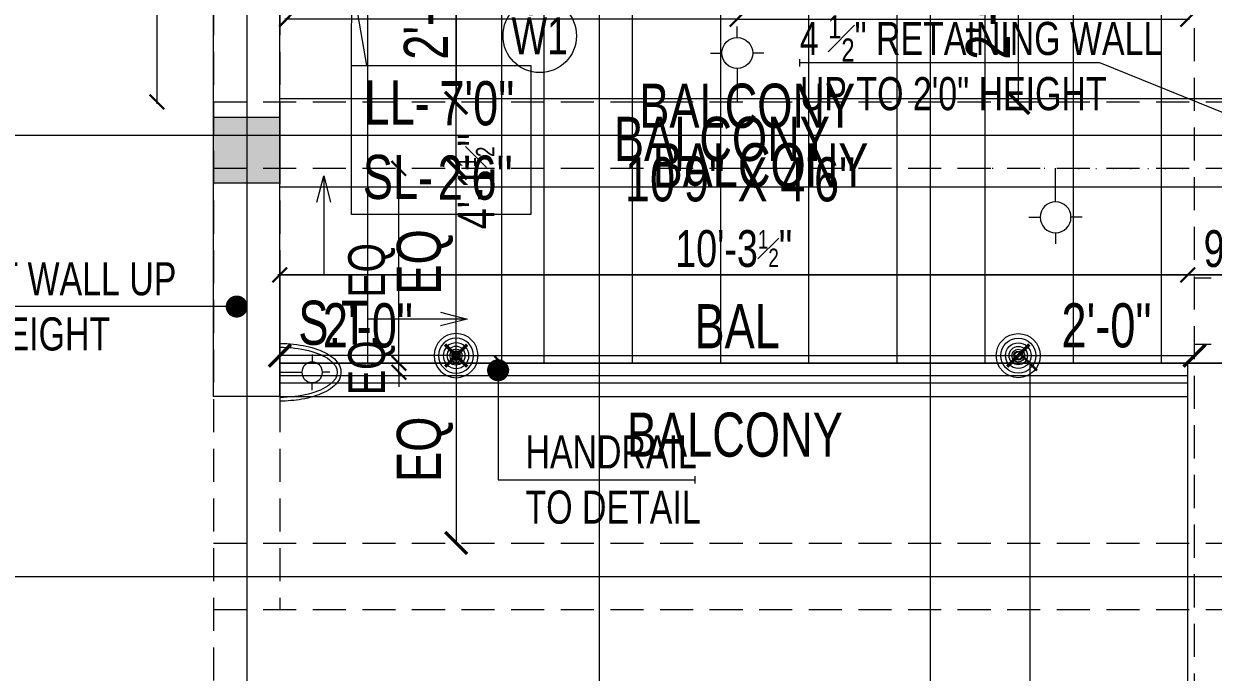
# Model space of a CAD drawing. Header units: inches. Extents: x 3365147 to 3374664, y 1380917 to 1384908.
# Drawn here: x 3371675.9 to 3371837.8, y 1382951.8 to 1383039.9 of the extents above; entities that cross this region are included whole.
import ezdxf
from ezdxf.enums import TextEntityAlignment as Align

# ---------------------------------------------------------------- set-up
doc = ezdxf.new("R2010")
doc.units = ezdxf.units.IN
doc.header["$LTSCALE"] = 18
doc.header["$MEASUREMENT"] = 0
doc.header["$PDSIZE"] = -1
for name, pattern in [('CENTER', [50.8, 31.75, -6.35, 6.35, -6.35]), ('CONTINOUS', [0]), ('DOT2', [0.125, 0, -0.125]), ('HIDDEN', [0.375, 0.25, -0.125])]:
    doc.linetypes.add(name, pattern=pattern)
for name, color, linetype, lineweight in [('BC-TEXT_JOINERY', 3, 'Continuous', 15), ('BC-TEXT_JOINERY BORDER', 9, 'Continuous', 9), ('COLUMN-00 _BC', 1, 'Continuous', 20), ('DIM-04_BC', 3, 'Continuous', 9), ('ELECTRICAL-CEILING-POINTS DIM_BC', 230, 'Continuous', 9), ('ELECTRICAL-CEILING-POINTS-00_BC', 230, 'Continuous', 20), ('ELECTRICAL-CEILING-POINTS-02_BC', 231, 'Continuous', 5), ('ELECTRICAL-CEILING-TEXT_ROOM_BC', 2, 'Continuous', 9), ('ELECTRICAL-DIM_BC', 20, 'Continuous', 9), ('ELECTRICAL-ROOF BEAM LINE_BC', 1, 'HIDDEN', 15), ('ELECTRICAL-WALL-POINTS-00_BC', 20, 'Continuous', 20), ('ELECTRICAL-WALL-POINTS-01_BC', 136, 'Continuous', 9), ('ELECTRICAL-WALL-POINTS-02_BC', 21, 'Continuous', 5), ('GRID LINE-00_BC', 9, 'CENTER', 9), ('GRID LINE-TEXT_BC', 2, 'CONTINOUS', 15), ('INTERIOR-FLOORING TILE-04_BC', 199, 'Continuous', 13), ('JOINERY TEXT BORDER_BC', 60, 'Continuous', 9), ('JOINERY TEXT_BC', 220, 'Continuous', 15), ('SCHEME ROOM SIZE TEXT_BC', 2, 'Continuous', 18), ('SCHEME ROOM TEXT_BC', 2, 'Continuous', 25), ('STEPS-HANDRAIL-00_BC', 3, 'Continuous', 18), ('TEXT-00_ROOM_BC', 232, 'Continuous', 25), ('TEXT-02 _BC', 3, 'CONTINOUS', 18), ('TEXT-02_ARROW_BC', 4, 'Continuous', 13), ('TILE-START POINT ARROW-01_BC', 4, 'CONTINOUS', 13), ('TILE-START POINT TEXT-01_BC', 2, 'CONTINOUS', 18), ('WALL-04_BC', 4, 'Continuous', 15), ('WALL-06_BC', 9, 'Continuous', 9)]:
    doc.layers.add(name, color=color, linetype=linetype, lineweight=lineweight)
doc.styles.add('BC-WALL_DIM', font='swisscl.ttf')
doc.styles.add('DIM_BC', font='swisscl.ttf')
doc.styles.add('WD Room text', font='swisscl.ttf')
doc.dimstyles.new('BC-WALL_DIM-02', dxfattribs={"dimtxt": 4, "dimasz": 2, "dimexe": 4.5, "dimexo": 0, "dimgap": 1, "dimtad": 1, "dimdec": 4, "dimzin": 3, "dimdsep": 46, "dimlunit": 4, "dimtxsty": 'BC-WALL_DIM', "dimblk": 'ARCHTICK', "dimcen": 0.0625, "dimdle": 0.25, "dimse1": 1, "dimse2": 1, "dimclrd": 7, "dimclre": 4, "dimclrt": 256, "dimadec": 0, "dimazin": 0, "dimtfac": 0.5, "dimtdec": 4, "dimtix": 1, "dimtofl": 0, "dimtmove": 2, "dimatfit": 2, "dimfxl": 0, "dimfrac": 1, "dimtolj": 1, "dimtzin": 1, "dimlwd": -1, "dimarcsym": 0})
doc.dimstyles.new('DIM_BC', dxfattribs={"dimtxt": 4, "dimasz": 2, "dimexe": 4.5, "dimexo": 0, "dimgap": 1, "dimtad": 1, "dimdec": 4, "dimzin": 3, "dimdsep": 46, "dimlunit": 4, "dimtxsty": 'DIM_BC', "dimblk": 'ARCHTICK', "dimcen": 0.0625, "dimdle": 0.25, "dimse1": 1, "dimse2": 1, "dimclrd": 7, "dimclre": 4, "dimclrt": 256, "dimadec": 0, "dimazin": 0, "dimtfac": 0.5, "dimtdec": 4, "dimtix": 1, "dimtofl": 0, "dimtmove": 2, "dimatfit": 2, "dimfxl": 0, "dimfrac": 1, "dimtolj": 1, "dimtzin": 1, "dimlwd": -1, "dimarcsym": 0})
doc.dimstyles.new("Working 10'", dxfattribs={"dimscale": 0.8, "dimtxt": 10, "dimasz": 4.5, "dimexe": 2.5, "dimexo": 3, "dimgap": 1.25, "dimtad": 1, "dimdec": 3, "dimzin": 3, "dimdsep": 46, "dimlunit": 4, "dimtxsty": 'WD Room text', "dimblk": 'ARCHTICK', "dimcen": 0, "dimclrd": 256, "dimclre": 1, "dimadec": 0, "dimazin": 0, "dimtfac": 0.6, "dimtdec": 3, "dimtix": 1, "dimtmove": 2, "dimatfit": 3, "dimfxl": 0, "dimfrac": 1, "dimtolj": 1, "dimtzin": 3, "dimlwd": -1, "dimlwe": -1, "dimarcsym": 0})

# ---------------------------------------------------------------- blocks, each defined once
blk = doc.blocks.new('ARCHTICK')
at = {"color": 0, "const_width": 0.15}
blk.add_lwpolyline([(-0.5, -0.5), (0.5, 0.5)], dxfattribs=at)
blk = doc.blocks.new('*U810')
at = {"layer": 'BC-TEXT_JOINERY BORDER', "transparency": 33554687}
blk.add_lwpolyline([(-12.2, 10.14), (-12.19, 21.71), (-10.2, 10.14)], dxfattribs=at)
blk.add_lwpolyline([(-12.2, 10.14), (12.2, 10.14), (12.2, -10.14), (-12.2, -10.14)], close=True, dxfattribs=at)
at = {"layer": 'BC-TEXT_JOINERY', "transparency": 33554687, "style": 'WD Room text'}
for s, p in [('LL-', (-10.45, 2.11)), ('SL-', (-10.68, -8.01))]:
    blk.add_text(s, height=6, dxfattribs=at).set_placement(p)
for tag, p in [('LIN', (-0.27, 0.21)), ('SILL', (-0.5, -9.9))]:
    blk.add_attdef(tag, text='', height=6, dxfattribs=at).set_placement(p, align=Align.BOTTOM_LEFT)
blk = doc.blocks.new('*D915')
at = {"layer": 'Defpoints', "color": 0, "transparency": 16777216}
for p in [(3371710.76, 1383005.79), (3371710.76, 1382993.79), (3371834.32, 1382993.79)]:
    blk.add_point(p, dxfattribs=at)
at = {"layer": 'DIM-04_BC', "color": 7, "linetype": 'Continuous', "transparency": 16777216}
blk.add_line((3371834.57, 1383005.79), (3371710.51, 1383005.79), dxfattribs=at)
at = {"layer": 'DIM-04_BC', "color": 7, "transparency": 16777216, "xscale": 2, "yscale": 2, "zscale": 2, "rotation": 180}
blk.add_blockref('ARCHTICK', (3371710.76, 1383005.79), dxfattribs=at)
at = {"layer": 'DIM-04_BC', "color": 7, "transparency": 16777216, "xscale": 2, "yscale": 2, "zscale": 2}
blk.add_blockref('ARCHTICK', (3371834.32, 1383005.79), dxfattribs=at)
at = {"layer": 'DIM-04_BC', "transparency": 16777216, "insert": (3371772.54, 1383009.35), "char_height": 5, "attachment_point": 5, "style": 'DIM_BC'}
blk.add_mtext('\\A1;10\'-3{\\H0.5x;\\S1#2;}"', dxfattribs=at)
blk = doc.blocks.new('_ArchTick')
at = {"color": 0, "linetype": 'ByBlock', "const_width": 0.15}
blk.add_lwpolyline([(-0.5, -0.5), (0.5, 0.5)], dxfattribs=at)
blk = doc.blocks.new('*D916')
at = {"layer": 'Defpoints', "color": 0, "transparency": 16777216}
for p in [(3371843.32, 1382993.79), (3371812.81, 1382820.19), (3371843.32, 1382820.19)]:
    blk.add_point(p, dxfattribs=at)
at = {"layer": 'DIM-04_BC', "color": 7, "linetype": 'Continuous', "transparency": 16777216}
blk.add_line((3371812.81, 1382994.04), (3371812.81, 1382819.94), dxfattribs=at)
at = {"layer": 'DIM-04_BC', "color": 7, "transparency": 16777216, "xscale": 2, "yscale": 2, "zscale": 2}
for p, rotation in [((3371812.81, 1382993.79), 90), ((3371812.81, 1382820.19), 270)]:
    blk.add_blockref('ARCHTICK', p, dxfattribs=dict(at, rotation=rotation))
at = {"layer": 'DIM-04_BC', "transparency": 16777216, "insert": (3371809.26, 1382906.99), "char_height": 5, "attachment_point": 5, "rotation": 90, "style": 'DIM_BC'}
blk.add_mtext('\\A1;14\'-5{\\H0.5x;\\S1#2;}"', dxfattribs=at)
blk = doc.blocks.new('*U633')
at = {"linetype": 'CENTER', "ltscale": 0.1}
blk.add_line((0, 0), (10.5166, 0), dxfattribs=at)
at = {"layer": 'GRID LINE-TEXT_BC', "style": 'DIM_BC'}
blk.add_attdef('AA', text='', height=0.2, dxfattribs=at).set_placement((-0.2142, 0), align=Align.MIDDLE_CENTER)
blk = doc.blocks.new('*U471')
at = {"linetype": 'CENTER', "ltscale": 0.1}
blk.add_line((0, 0), (10.5166, 0), dxfattribs=at)
at = {"layer": 'GRID LINE-TEXT_BC', "style": 'DIM_BC'}
blk.add_attdef('AA', text='', height=0.2, dxfattribs=at).set_placement((-0.2142, 0), align=Align.MIDDLE_CENTER)
blk = doc.blocks.new('*U436')
at = {"linetype": 'CENTER', "ltscale": 0.1}
blk.add_line((0, 0), (25.4778, 0), dxfattribs=at)
at = {"layer": 'GRID LINE-TEXT_BC', "style": 'DIM_BC'}
blk.add_attdef('AA', text='', height=0.2, rotation=90, dxfattribs=at).set_placement((-0.2142, 0), align=Align.MIDDLE_CENTER)
blk = doc.blocks.new('*U623')
at = {"linetype": 'CENTER', "ltscale": 0.1}
blk.add_line((0, 0), (25.4778, 0), dxfattribs=at)
at = {"layer": 'GRID LINE-TEXT_BC', "style": 'DIM_BC'}
blk.add_attdef('AA', text='', height=0.2, rotation=90, dxfattribs=at).set_placement((-0.2142, 0), align=Align.MIDDLE_CENTER)
blk = doc.blocks.new('*U618')
at = {"linetype": 'CENTER', "ltscale": 0.1}
blk.add_line((0, 0), (25.4778, 0), dxfattribs=at)
at = {"layer": 'GRID LINE-TEXT_BC', "style": 'DIM_BC'}
blk.add_attdef('AA', text='', height=0.2, rotation=90, dxfattribs=at).set_placement((-0.2142, 0), align=Align.MIDDLE_CENTER)
blk = doc.blocks.new('*D1217')
at = {"layer": 'Defpoints', "color": 0, "transparency": 16777216}
for p in [(3371811.26, 1383053.18), (3371811.26, 1383029.18), (3371811.26, 1383029.18)]:
    blk.add_point(p, dxfattribs=at)
at = {"layer": 'ELECTRICAL-CEILING-POINTS DIM_BC', "color": 7, "transparency": 16777216}
blk.add_line((3371811.26, 1383053.43), (3371811.26, 1383028.93), dxfattribs=at)
at = {"layer": 'ELECTRICAL-CEILING-POINTS DIM_BC', "color": 7, "transparency": 16777216, "xscale": 3, "yscale": 3, "zscale": 3}
for p, rotation in [((3371811.26, 1383053.18), 90), ((3371811.26, 1383029.18), 270)]:
    blk.add_blockref('ARCHTICK', p, dxfattribs=dict(at, rotation=rotation))
at = {"layer": 'ELECTRICAL-CEILING-POINTS DIM_BC', "transparency": 16777216, "insert": (3371807.19, 1383041.18), "char_height": 6, "attachment_point": 5, "rotation": 90, "style": 'DIM_BC'}
blk.add_mtext('\\A1;2\'-0"', dxfattribs=at)
blk = doc.blocks.new('*D1219')
at = {"layer": 'Defpoints', "color": 0, "transparency": 16777216}
for p in [(3371734.76, 1383053.18), (3371734.76, 1383029.18), (3371734.76, 1383029.18)]:
    blk.add_point(p, dxfattribs=at)
at = {"layer": 'ELECTRICAL-CEILING-POINTS DIM_BC', "color": 7, "transparency": 16777216}
blk.add_line((3371734.76, 1383053.43), (3371734.76, 1383028.93), dxfattribs=at)
at = {"layer": 'ELECTRICAL-CEILING-POINTS DIM_BC', "color": 7, "transparency": 16777216, "xscale": 3, "yscale": 3, "zscale": 3}
for p, rotation in [((3371734.76, 1383053.18), 90), ((3371734.76, 1383029.18), 270)]:
    blk.add_blockref('ARCHTICK', p, dxfattribs=dict(at, rotation=rotation))
at = {"layer": 'ELECTRICAL-CEILING-POINTS DIM_BC', "transparency": 16777216, "insert": (3371730.69, 1383041.18), "char_height": 6, "attachment_point": 5, "rotation": 90, "style": 'DIM_BC'}
blk.add_mtext('\\A1;2\'-0"', dxfattribs=at)
blk = doc.blocks.new('EC-CEILING LIGHT POINT_BC')
for radius in [3, 0.5]:
    blk.add_circle((0, 0), radius)
at = {"layer": 'ELECTRICAL-CEILING-POINTS-02_BC'}
for radius in [2.38, 1.75, 1.25, 0.875, 0.625]:
    blk.add_circle((0, 0), radius, dxfattribs=at)
blk = doc.blocks.new('*D1224')
at = {"layer": 'Defpoints', "color": 0, "transparency": 16777216}
for p in [(3371710.76, 1382994.82), (3371710.76, 1382994.82), (3371734.76, 1382994.82)]:
    blk.add_point(p, dxfattribs=at)
at = {"layer": 'ELECTRICAL-CEILING-POINTS DIM_BC', "color": 7, "transparency": 16777216}
blk.add_line((3371735.01, 1382994.82), (3371710.51, 1382994.82), dxfattribs=at)
at = {"layer": 'ELECTRICAL-CEILING-POINTS DIM_BC', "color": 7, "transparency": 16777216, "xscale": 3, "yscale": 3, "zscale": 3, "rotation": 180}
blk.add_blockref('ARCHTICK', (3371710.76, 1382994.82), dxfattribs=at)
at = {"layer": 'ELECTRICAL-CEILING-POINTS DIM_BC', "color": 7, "transparency": 16777216, "xscale": 3, "yscale": 3, "zscale": 3}
blk.add_blockref('ARCHTICK', (3371734.76, 1382994.82), dxfattribs=at)
at = {"layer": 'ELECTRICAL-CEILING-POINTS DIM_BC', "transparency": 16777216, "insert": (3371722.76, 1382998.9), "char_height": 6, "attachment_point": 5, "style": 'DIM_BC'}
blk.add_mtext('\\A1;2\'-0"', dxfattribs=at)
blk = doc.blocks.new('*D1225')
at = {"layer": 'Defpoints', "color": 0, "transparency": 16777216}
for p in [(3371734.76, 1382994.82), (3371811.26, 1382994.82), (3371811.26, 1382994.82)]:
    blk.add_point(p, dxfattribs=at)
at = {"layer": 'ELECTRICAL-CEILING-POINTS DIM_BC', "color": 7, "transparency": 16777216}
blk.add_line((3371734.51, 1382994.82), (3371811.51, 1382994.82), dxfattribs=at)
at = {"layer": 'ELECTRICAL-CEILING-POINTS DIM_BC', "color": 7, "transparency": 16777216, "xscale": 3, "yscale": 3, "zscale": 3, "rotation": 180}
blk.add_blockref('ARCHTICK', (3371734.76, 1382994.82), dxfattribs=at)
at = {"layer": 'ELECTRICAL-CEILING-POINTS DIM_BC', "color": 7, "transparency": 16777216, "xscale": 3, "yscale": 3, "zscale": 3}
blk.add_blockref('ARCHTICK', (3371811.26, 1382994.82), dxfattribs=at)
at = {"layer": 'ELECTRICAL-CEILING-POINTS DIM_BC', "transparency": 16777216, "insert": (3371773.01, 1382998.82), "char_height": 6, "attachment_point": 5, "style": 'DIM_BC'}
blk.add_mtext('\\A1;BAL', dxfattribs=at)
blk = doc.blocks.new('*D1226')
at = {"layer": 'Defpoints', "color": 0, "transparency": 16777216}
for p in [(3371811.26, 1382994.82), (3371835.26, 1382994.82), (3371835.26, 1382994.82)]:
    blk.add_point(p, dxfattribs=at)
at = {"layer": 'ELECTRICAL-CEILING-POINTS DIM_BC', "color": 7, "transparency": 16777216}
blk.add_line((3371811.01, 1382994.82), (3371835.51, 1382994.82), dxfattribs=at)
at = {"layer": 'ELECTRICAL-CEILING-POINTS DIM_BC', "color": 7, "transparency": 16777216, "xscale": 3, "yscale": 3, "zscale": 3, "rotation": 180}
blk.add_blockref('ARCHTICK', (3371811.26, 1382994.82), dxfattribs=at)
at = {"layer": 'ELECTRICAL-CEILING-POINTS DIM_BC', "color": 7, "transparency": 16777216, "xscale": 3, "yscale": 3, "zscale": 3}
blk.add_blockref('ARCHTICK', (3371835.26, 1382994.82), dxfattribs=at)
at = {"layer": 'ELECTRICAL-CEILING-POINTS DIM_BC', "transparency": 16777216, "insert": (3371823.26, 1382998.9), "char_height": 6, "attachment_point": 5, "style": 'DIM_BC'}
blk.add_mtext('\\A1;2\'-0"', dxfattribs=at)
blk = doc.blocks.new('*D1223')
at = {"layer": 'Defpoints', "color": 0, "transparency": 16777216}
for p in [(3371734.76, 1383020.31), (3371734.76, 1383020.31), (3371734.76, 1382994.82)]:
    blk.add_point(p, dxfattribs=at)
at = {"layer": 'ELECTRICAL-CEILING-POINTS DIM_BC', "color": 7, "transparency": 16777216}
blk.add_line((3371734.76, 1382994.57), (3371734.76, 1383020.56), dxfattribs=at)
at = {"layer": 'ELECTRICAL-CEILING-POINTS DIM_BC', "color": 7, "transparency": 16777216, "xscale": 3, "yscale": 3, "zscale": 3}
for p, rotation in [((3371734.76, 1383020.31), 90), ((3371734.76, 1382994.82), 270)]:
    blk.add_blockref('ARCHTICK', p, dxfattribs=dict(at, rotation=rotation))
at = {"layer": 'ELECTRICAL-CEILING-POINTS DIM_BC', "transparency": 16777216, "insert": (3371730.52, 1383007.56), "char_height": 6, "attachment_point": 5, "rotation": 90, "style": 'DIM_BC'}
blk.add_mtext('\\A1;EQ', dxfattribs=at)
blk = doc.blocks.new('*D1222')
at = {"layer": 'Defpoints', "color": 0, "transparency": 16777216}
for p in [(3371734.76, 1382994.82), (3371734.76, 1382969.34), (3371734.76, 1382969.34)]:
    blk.add_point(p, dxfattribs=at)
at = {"layer": 'ELECTRICAL-CEILING-POINTS DIM_BC', "color": 7, "transparency": 16777216}
blk.add_line((3371734.76, 1382995.07), (3371734.76, 1382969.09), dxfattribs=at)
at = {"layer": 'ELECTRICAL-CEILING-POINTS DIM_BC', "color": 7, "transparency": 16777216, "xscale": 3, "yscale": 3, "zscale": 3}
for p, rotation in [((3371734.76, 1382994.82), 90), ((3371734.76, 1382969.34), 270)]:
    blk.add_blockref('ARCHTICK', p, dxfattribs=dict(at, rotation=rotation))
at = {"layer": 'ELECTRICAL-CEILING-POINTS DIM_BC', "transparency": 16777216, "insert": (3371730.52, 1382982.08), "char_height": 6, "attachment_point": 5, "rotation": 90, "style": 'DIM_BC'}
blk.add_mtext('\\A1;EQ', dxfattribs=at)
blk = doc.blocks.new('*D1412')
at = {"layer": 'Defpoints', "color": 0, "transparency": 16777216}
for p in [(3371710.76, 1383110.31), (3371694.06, 1383029.31), (3371710.76, 1383029.31)]:
    blk.add_point(p, dxfattribs=at)
at = {"layer": 'ELECTRICAL-DIM_BC', "color": 7, "transparency": 16777216}
blk.add_line((3371694.06, 1383110.56), (3371694.06, 1383029.06), dxfattribs=at)
at = {"layer": 'ELECTRICAL-DIM_BC', "color": 7, "transparency": 16777216, "xscale": 2, "yscale": 2, "zscale": 2}
for p, rotation in [((3371694.06, 1383110.31), 90), ((3371694.06, 1383029.31), 270)]:
    blk.add_blockref('ARCHTICK', p, dxfattribs=dict(at, rotation=rotation))
at = {"layer": 'ELECTRICAL-DIM_BC', "transparency": 16777216, "insert": (3371690.49, 1383069.81), "char_height": 5, "attachment_point": 5, "rotation": 90, "style": 'BC-WALL_DIM'}
blk.add_mtext('\\A1;6\'-9"', dxfattribs=at)
blk = doc.blocks.new('EW-COMPOUND WALL LIGHT_BC')
blk.add_line((0, 0), (0, 3.02))
at = {"ltscale": 20}
blk.add_line((4.93, 0), (-4.93, 0), dxfattribs=at)
blk.add_circle((0, 4.42), 1.4)
blk.add_open_spline([(3.92, 0), (3.92, 0.64), (3.89, 1.28), (3.7, 3.07), (3.46, 4.18), (2.78, 6.08), (2.35, 6.87), (1.54, 7.74), (1.24, 7.98), (0.57, 8.29), (0.21, 8.36), (-0.51, 8.31), (-0.86, 8.18), (-1.49, 7.78), (-1.78, 7.51), (-2.31, 6.84), (-2.55, 6.45), (-3.16, 5.16), (-3.47, 4.13), (-3.83, 2.05), (-3.92, 1.02), (-3.92, 0)], degree=3, knots=[1.570796, 1.570796, 1.570796, 1.570796, 1.80848, 1.80848, 2.255914, 2.255914, 2.703349, 2.703349, 2.938984, 2.938984, 3.174619, 3.174619, 3.410253, 3.410253, 3.645888, 3.645888, 3.881523, 3.881523, 4.331381, 4.331381, 4.712389, 4.712389, 4.712389, 4.712389])
at = {"layer": 'ELECTRICAL-WALL-POINTS-01_BC'}
for p, q in [((0, 6.83), (0, 5.82)), ((-2.41, 4.42), (-1.4, 4.42)), ((2.41, 4.42), (1.4, 4.42))]:
    blk.add_line(p, q, dxfattribs=at)
at = {"layer": 'ELECTRICAL-WALL-POINTS-02_BC'}
blk.add_ellipse((0, 0), major_axis=(0, -7.84), ratio=0.435723, start_param=1.570796, end_param=4.712389, dxfattribs=at)
blk = doc.blocks.new('*D1416')
at = {"layer": 'Defpoints', "color": 0, "transparency": 16777216}
for p in [(3371710.76, 1382993.79), (3371710.76, 1382992.56), (3371726.97, 1382993.79)]:
    blk.add_point(p, dxfattribs=at)
at = {"layer": 'ELECTRICAL-DIM_BC', "color": 7, "transparency": 16777216}
for p, q in [((3371726.97, 1382993.79), (3371726.97, 1382995.79)), ((3371726.97, 1382992.56), (3371726.97, 1382990.56))]:
    blk.add_line(p, q, dxfattribs=at)
at = {"layer": 'ELECTRICAL-DIM_BC', "color": 7, "transparency": 16777216, "xscale": 2, "yscale": 2, "zscale": 2}
for p, rotation in [((3371726.97, 1382993.79), 270), ((3371726.97, 1382992.56), 90)]:
    blk.add_blockref('ARCHTICK', p, dxfattribs=dict(at, rotation=rotation))
at = {"layer": 'ELECTRICAL-DIM_BC', "transparency": 16777216, "insert": (3371723.27, 1382993.17), "char_height": 5, "attachment_point": 5, "rotation": 90, "style": 'BC-WALL_DIM'}
blk.add_mtext('\\A1;EQ', dxfattribs=at)
blk = doc.blocks.new('*D1417')
at = {"layer": 'Defpoints', "color": 0, "transparency": 16777216}
for p in [(3371710.76, 1383020.28), (3371726.97, 1383020.28), (3371710.76, 1382992.56)]:
    blk.add_point(p, dxfattribs=at)
at = {"layer": 'ELECTRICAL-DIM_BC', "color": 7, "transparency": 16777216}
blk.add_line((3371726.97, 1382992.31), (3371726.97, 1383020.53), dxfattribs=at)
at = {"layer": 'ELECTRICAL-DIM_BC', "color": 7, "transparency": 16777216, "xscale": 2, "yscale": 2, "zscale": 2}
for p, rotation in [((3371726.97, 1383020.28), 90), ((3371726.97, 1382992.56), 270)]:
    blk.add_blockref('ARCHTICK', p, dxfattribs=dict(at, rotation=rotation))
at = {"layer": 'ELECTRICAL-DIM_BC', "transparency": 16777216, "insert": (3371723.27, 1383006.42), "char_height": 5, "attachment_point": 5, "rotation": 90, "style": 'BC-WALL_DIM'}
blk.add_mtext('\\A1;EQ', dxfattribs=at)
blk = doc.blocks.new('EW-WALL BRACKET (BULB)_BC')
for p, q in [((6.66, 3.61), (6.66, 2.09)), ((4.56, 0), (0, 0)), ((8.76, 0), (10.27, 0)), ((6.66, -3.62), (6.66, -2.11))]:
    blk.add_line(p, q)
blk.add_circle((6.66, -0.01), 2.1)
blk = doc.blocks.new('*D1418')
at = {"layer": 'Defpoints', "color": 0, "transparency": 16777216}
for p in [(3371834.32, 1383040.56), (3371773.01, 1383029.31), (3371834.32, 1383029.31)]:
    blk.add_point(p, dxfattribs=at)
at = {"layer": 'ELECTRICAL-DIM_BC', "color": 7, "transparency": 16777216}
blk.add_line((3371772.76, 1383040.56), (3371834.57, 1383040.56), dxfattribs=at)
at = {"layer": 'ELECTRICAL-DIM_BC', "color": 7, "transparency": 16777216, "xscale": 2, "yscale": 2, "zscale": 2, "rotation": 180}
blk.add_blockref('ARCHTICK', (3371773.01, 1383040.56), dxfattribs=at)
at = {"layer": 'ELECTRICAL-DIM_BC', "color": 7, "transparency": 16777216, "xscale": 2, "yscale": 2, "zscale": 2}
blk.add_blockref('ARCHTICK', (3371834.32, 1383040.56), dxfattribs=at)
at = {"layer": 'ELECTRICAL-DIM_BC', "transparency": 16777216, "insert": (3371803.67, 1383044.26), "char_height": 5, "attachment_point": 5, "style": 'BC-WALL_DIM'}
blk.add_mtext('\\A1;EQ', dxfattribs=at)
blk = doc.blocks.new('*D1419')
at = {"layer": 'Defpoints', "color": 0, "transparency": 16777216}
for p in [(3371711.69, 1383040.56), (3371711.69, 1383029.31), (3371773.01, 1383029.31)]:
    blk.add_point(p, dxfattribs=at)
at = {"layer": 'ELECTRICAL-DIM_BC', "color": 7, "transparency": 16777216}
blk.add_line((3371773.26, 1383040.56), (3371711.44, 1383040.56), dxfattribs=at)
at = {"layer": 'ELECTRICAL-DIM_BC', "color": 7, "transparency": 16777216, "xscale": 2, "yscale": 2, "zscale": 2, "rotation": 180}
blk.add_blockref('ARCHTICK', (3371711.69, 1383040.56), dxfattribs=at)
at = {"layer": 'ELECTRICAL-DIM_BC', "color": 7, "transparency": 16777216, "xscale": 2, "yscale": 2, "zscale": 2}
blk.add_blockref('ARCHTICK', (3371773.01, 1383040.56), dxfattribs=at)
at = {"layer": 'ELECTRICAL-DIM_BC', "transparency": 16777216, "insert": (3371742.35, 1383044.26), "char_height": 5, "attachment_point": 5, "style": 'BC-WALL_DIM'}
blk.add_mtext('\\A1;EQ', dxfattribs=at)
blk = doc.blocks.new('*U838')
at = {"layer": 'JOINERY TEXT BORDER_BC'}
blk.add_circle((0, 0), 5, dxfattribs=at)
at = {"style": 'WD Room text'}
blk.add_attdef('JOINERY_TEXT', text='', height=6, dxfattribs=at).set_placement((0, 0), align=Align.MIDDLE_CENTER)
blk = doc.blocks.new('*D2114')
at = {"layer": 'Defpoints', "color": 0, "transparency": 16777216}
for p in [(3371834.32, 1383005.79), (3371834.32, 1382993.79), (3371843.32, 1382993.79)]:
    blk.add_point(p, dxfattribs=at)
at = {"layer": 'DIM-04_BC', "color": 7, "linetype": 'Continuous', "transparency": 16777216}
blk.add_line((3371843.57, 1383005.79), (3371834.07, 1383005.79), dxfattribs=at)
at = {"layer": 'DIM-04_BC', "color": 7, "transparency": 16777216, "xscale": 2, "yscale": 2, "zscale": 2, "rotation": 180}
blk.add_blockref('ARCHTICK', (3371834.32, 1383005.79), dxfattribs=at)
at = {"layer": 'DIM-04_BC', "color": 7, "transparency": 16777216, "xscale": 2, "yscale": 2, "zscale": 2}
blk.add_blockref('ARCHTICK', (3371843.32, 1383005.79), dxfattribs=at)
at = {"layer": 'DIM-04_BC', "transparency": 16777216, "insert": (3371838.82, 1383009.34), "char_height": 5, "attachment_point": 5, "style": 'DIM_BC'}
blk.add_mtext('\\A1;9"', dxfattribs=at)
blk = doc.blocks.new('*D2116')
at = {"layer": 'Defpoints', "color": 0, "transparency": 16777216}
for p in [(3371754.81, 1383043.3), (3371740.96, 1382993.79), (3371754.81, 1382993.79)]:
    blk.add_point(p, dxfattribs=at)
at = {"layer": 'DIM-04_BC', "color": 7, "linetype": 'Continuous', "transparency": 16777216}
blk.add_line((3371740.96, 1383043.55), (3371740.96, 1382993.54), dxfattribs=at)
at = {"layer": 'DIM-04_BC', "color": 7, "transparency": 16777216, "xscale": 2, "yscale": 2, "zscale": 2}
for p, rotation in [((3371740.96, 1383043.3), 90), ((3371740.96, 1382993.79), 270)]:
    blk.add_blockref('ARCHTICK', p, dxfattribs=dict(at, rotation=rotation))
at = {"layer": 'DIM-04_BC', "transparency": 16777216, "insert": (3371737.46, 1383018.54), "char_height": 5, "attachment_point": 5, "rotation": 90, "style": 'DIM_BC'}
blk.add_mtext('\\A1;4\'-1{\\H0.5x;\\S1#2;}"', dxfattribs=at)

msp = doc.modelspace()

# ---------------------------------------------------------------- hatches: boundary and pattern name
at = {"layer": 'COLUMN-00 _BC', "transparency": 33554687}
h = msp.add_hatch(color=256, dxfattribs=at)
h.dxf.hatch_style = 1
h.paths.add_polyline_path([(3371710.75866, 1383027.26618), (3371706.27514, 1383027.26618), (3371706.27514, 1383022.76618), (3371710.75866, 1383022.76618)])
h.paths.add_polyline_path([(3371706.27514, 1383027.26618), (3371701.75866, 1383027.26618), (3371701.75866, 1383022.76618), (3371706.27514, 1383022.76618)])
h.paths.add_polyline_path([(3371706.27514, 1383022.76618), (3371701.75866, 1383022.76618), (3371701.75866, 1383018.26618), (3371706.27514, 1383018.26618)])
h.paths.add_polyline_path([(3371710.75866, 1383022.76618), (3371706.27514, 1383022.76618), (3371706.27514, 1383018.26618), (3371710.75866, 1383018.26618)])
at = {"layer": 'INTERIOR-FLOORING TILE-04_BC'}
h = msp.add_hatch(dxfattribs=at)
h.set_pattern_fill('_USER', color=256, scale=12, double=1, pattern_type=0)
h.set_pattern_definition([(0, (3371710.759, 1382993.786), (0, 12), []), (90, (3371710.759, 1382993.786), (-12, 7e-16), [])])
h.paths.add_polyline_path([(3371710.75866, 1383043.30264), (3371843.32311, 1383043.30264), (3371843.32311, 1382993.78604), (3371710.75866, 1382993.78604)])

# ---------------------------------------------------------------- linework, layer by layer
at = {"layer": 'COLUMN-00 _BC', "transparency": 33554687}
msp.add_lwpolyline([(3371701.75866, 1383027.26618), (3371710.75866, 1383027.26618), (3371710.75866, 1383018.26618), (3371701.75866, 1383018.26618)], close=True, dxfattribs=at)
at = {"layer": 'ELECTRICAL-ROOF BEAM LINE_BC'}
for p, q in [((3371701.75867, 1383380.39711), (3371701.75867, 1382924.31346)), ((3371710.75867, 1383380.39711), (3371710.75867, 1382960.31346)), ((3371835.25867, 1382791.84472), (3371835.25867, 1383194.4969)), ((3371701.75867, 1383029.33331), (3371992.75867, 1383029.33331)), ((3371701.75867, 1383020.33331), (3371992.75867, 1383020.33331)), ((3371992.75867, 1383005.33331), (3371835.25867, 1383005.33331)), ((3371992.75867, 1382996.33331), (3371835.25867, 1382996.33331)), ((3371701.75867, 1382969.31346), (3371844.25867, 1382969.31346)), ((3371701.75867, 1382960.31346), (3371844.25867, 1382960.31346))]:
    msp.add_line(p, q, dxfattribs=at)
at = {"layer": 'ELECTRICAL-WALL-POINTS-00_BC', "linetype": 'DOT2', "transparency": 33554687}
msp.add_line((3371798.32311, 1383020.30589), (3371834.32311, 1383020.27522), dxfattribs=at)
at = {"layer": 'INTERIOR-FLOORING TILE-04_BC'}
for points in [[(3371710.75866, 1383043.30264), (3371843.32311, 1383043.30264), (3371843.32311, 1382993.78604), (3371710.75866, 1382993.78604)], [(3371710.75866, 1382993.78604), (3371722.75866, 1382993.78604), (3371722.75866, 1383005.78604), (3371710.75866, 1383005.78604)]]:
    msp.add_lwpolyline(points, close=True, dxfattribs=at)
at = {"layer": 'STEPS-HANDRAIL-00_BC', "transparency": 33554687}
for p, q in [((3371834.32311, 1382992.06346), (3371710.75866, 1382992.06346)), ((3371834.32311, 1382991.06346), (3371710.75866, 1382991.06346))]:
    msp.add_line(p, q, dxfattribs=at)
at = {"layer": 'TEXT-02_ARROW_BC'}
for p, q in [((3371781.54438, 1383034.11164), (3371781.54438, 1383035.11164)), ((3371767.29457, 1382977.44234), (3371767.29457, 1382978.44234))]:
    msp.add_line(p, q, dxfattribs=at)
at = {"layer": 'WALL-04_BC'}
for p, q in [((3371701.75866, 1382989.28604), (3371701.75866, 1383049.25537)), ((3371710.75866, 1382989.28604), (3371710.75866, 1383049.25537)), ((3371834.32311, 1382993.78604), (3371843.32311, 1382993.78604)), ((3371834.32311, 1382820.19231), (3371834.32311, 1382993.78604)), ((3371710.75866, 1382989.28604), (3371701.75866, 1382989.28604))]:
    msp.add_line(p, q, dxfattribs=at)
at = {"layer": 'WALL-06_BC'}
for p, q in [((3371710.75866, 1382993.78604), (3371834.32311, 1382993.78604)), ((3371710.75866, 1382989.28604), (3371834.32311, 1382989.28604))]:
    msp.add_line(p, q, dxfattribs=at)

# ---------------------------------------------------------------- block references
at = {"layer": 'BC-TEXT_JOINERY', "transparency": 33554687}
ref = msp.add_blockref('*U810', (3371732.74961, 1383024.12895), dxfattribs=at)
ref.add_attrib('LINTEL', '7\'0"', dxfattribs={"height": 6, "style": 'WD Room text'}).set_placement((3371732.47659, 1383024.34192), align=Align.BOTTOM_LEFT)
ref.add_attrib('SILL', '2\'6"', dxfattribs={"height": 6, "style": 'WD Room text'}).set_placement((3371732.25248, 1383014.22397), align=Align.BOTTOM_LEFT)
at = {"layer": 'ELECTRICAL-CEILING-POINTS-00_BC', "transparency": 33554687, "xscale": -1, "rotation": 90}
msp.add_blockref('EC-CEILING LIGHT POINT_BC', (3371734.75867, 1382994.82339), dxfattribs=at)
at = {"layer": 'ELECTRICAL-CEILING-POINTS-00_BC', "transparency": 33554687, "rotation": 270}
msp.add_blockref('EC-CEILING LIGHT POINT_BC', (3371811.25867, 1382994.82339), dxfattribs=at)
at = {"layer": 'ELECTRICAL-WALL-POINTS-00_BC', "transparency": 33554687, "rotation": 90.00000000000001}
msp.add_blockref('EW-WALL BRACKET (BULB)_BC', (3371773.00866, 1383029.30589), dxfattribs=at)
at = {"layer": 'ELECTRICAL-WALL-POINTS-00_BC', "transparency": 33554687, "xscale": -1, "rotation": 90}
msp.add_blockref('EW-WALL BRACKET (BULB)_BC', (3371816.32311, 1383020.29055), dxfattribs=at)
at = {"layer": 'ELECTRICAL-WALL-POINTS-00_BC', "color": 4, "transparency": 33554687, "xscale": -1, "rotation": 270}
msp.add_blockref('EW-COMPOUND WALL LIGHT_BC', (3371710.75866, 1382992.55589), dxfattribs=at)
at = {"layer": 'GRID LINE-00_BC', "xscale": 39.37007874015748, "yscale": 39.37007874015748, "zscale": 39.37007874015748, "rotation": 270}
for name, p in [('*U436', (3371706.27514, 1383780.55659)), ('*U623', (3371754.24028, 1383780.55659)), ('*U618', (3371799.25867, 1383780.55659))]:
    msp.add_blockref(name, p, dxfattribs=at)
at = {"layer": 'GRID LINE-00_BC', "xscale": 39.37007874015748, "yscale": 39.37007874015748, "zscale": 39.37007874015748}
for name, p in [('*U471', (3371606.94999, 1383024.80434)), ('*U633', (3371606.94999, 1382964.78448))]:
    msp.add_blockref(name, p, dxfattribs=at)
at = {"layer": 'JOINERY TEXT_BC'}
ref = msp.add_blockref('*U838', (3371746.14608, 1383038.30264), dxfattribs=at)
ref.add_attrib('JOINERY_TEXT', 'W1', dxfattribs={"layer": '0', "height": 5, "style": 'WD Room text'}).set_placement((3371746.14608, 1383038.30264), align=Align.MIDDLE_CENTER)

# ---------------------------------------------------------------- texts
at = {"layer": 'ELECTRICAL-CEILING-TEXT_ROOM_BC', "insert": (3371771.99339, 1382979.03952), "char_height": 6, "attachment_point": 4, "style": 'DIM_BC'}
msp.add_mtext('\\pi-13.99934;BALCONY  \\P\\pi-0.94168; ', dxfattribs=at)
at = {"layer": 'INTERIOR-FLOORING TILE-04_BC', "insert": (3371770.23528, 1383019.25054), "char_height": 6, "attachment_point": 4, "style": 'DIM_BC'}
msp.add_mtext('\\pi-13.99934;BALCONY  \\P\\pi-0.94168; ', dxfattribs=at)
at = {"layer": 'SCHEME ROOM SIZE TEXT_BC', "transparency": 33554687, "insert": (3371773.68241, 1383023.76097), "char_height": 6, "attachment_point": 4, "style": 'DIM_BC'}
msp.add_mtext('\\P\\pi-15.9574;10\'9" X 4\'6"', dxfattribs=at)
at = {"layer": 'SCHEME ROOM TEXT_BC', "transparency": 33554687, "insert": (3371773.68241, 1383023.76097), "char_height": 6, "attachment_point": 4, "style": 'DIM_BC'}
msp.add_mtext('\\pi-13.99934;BALCONY  \\P\\pi-0.94168; ', dxfattribs=at)
at = {"layer": 'TEXT-00_ROOM_BC', "insert": (3371775.48688, 1383015.6637), "char_height": 6, "attachment_point": 4, "style": 'WD Room text'}
msp.add_mtext('\\pi-13.99934;BALCONY  \\P\\pi-0.94168; ', dxfattribs=at)
at = {"layer": 'TEXT-02 _BC', "char_height": 4.5, "attachment_point": 4, "style": 'DIM_BC'}
for s, insert in [('\\A1;4 {\\H0.7x;\\S1#2;}" RETAINING WALL \\PUP TO 2\'0" HEIGHT  ', (3371781.54438, 1383034.61164)), ('PARAPET WALL UP \\PTO 3\'0" HEIGHT', (3371653.64272, 1383001.49264)), ('HANDRAIL \\PTO DETAIL ', (3371744.20396, 1382977.94234))]:
    msp.add_mtext(s, dxfattribs=dict(at, insert=insert))
at = {"layer": 'TILE-START POINT TEXT-01_BC', "insert": (3371718.93605, 1382999.24943), "char_height": 6, "attachment_point": 5, "style": 'DIM_BC'}
msp.add_mtext('S.T.', dxfattribs=at)

# ---------------------------------------------------------------- dimensions: what is measured, and where the dimension line sits
at = {"layer": 'DIM-04_BC'}
for base, p1, p2, picture, middle in [((3371740.95919, 1382993.78604), (3371754.80991, 1383043.30264), (3371754.80991, 1382993.78604), '*D2116', (3371737.45919, 1383018.54434)), ((3371812.81079, 1382820.19231), (3371843.32311, 1382993.78604), (3371843.32311, 1382820.19231), '*D916', (3371809.26, 1382906.98917))]:
    dim = msp.add_linear_dim(base=base, p1=p1, p2=p2, angle=90, dimstyle='DIM_BC', override={"dimtxt": 5, "dimdec": 1, "dimpost": '\\X', "dimfxl": 0.1, "dimfxlon": 1, "dimarcsym": 1}, dxfattribs=at)
    dim.commit()
    dim.dimension.update_dxf_attribs({"geometry": picture, "text_midpoint": middle})
for base, p1, p2, picture, middle in [((3371710.75866, 1383005.78604), (3371834.32311, 1382993.78604), (3371710.75866, 1382993.78604), '*D915', (3371772.54089, 1383009.34993)), ((3371834.32311, 1383005.78604), (3371843.32311, 1382993.78604), (3371834.32311, 1382993.78604), '*D2114', (3371838.82311, 1383009.34337))]:
    dim = msp.add_linear_dim(base=base, p1=p1, p2=p2, dimstyle='DIM_BC', override={"dimtxt": 5, "dimdec": 1, "dimpost": '\\X', "dimfxl": 0.1, "dimfxlon": 1, "dimarcsym": 1}, dxfattribs=at)
    dim.commit()
    dim.dimension.update_dxf_attribs({"geometry": picture, "text_midpoint": middle})
at = {"layer": 'ELECTRICAL-CEILING-POINTS DIM_BC', "transparency": 33554687}
for base, p1, p2, picture, middle in [((3371734.75867, 1383029.18495), (3371734.75867, 1383053.18495), (3371734.75867, 1383029.18495), '*D1219', (3371730.68593, 1383041.18495)), ((3371811.25866, 1383029.18495), (3371811.25866, 1383053.18495), (3371811.25866, 1383029.18495), '*D1217', (3371807.18593, 1383041.18495))]:
    dim = msp.add_linear_dim(base=base, p1=p1, p2=p2, angle=270, dimstyle='DIM_BC', override={"dimtxt": 6, "dimasz": 3, "dimpost": '\\X', "dimfxl": 3, "dimfxlon": 1, "dimarcsym": 1}, dxfattribs=at)
    dim.commit()
    dim.dimension.update_dxf_attribs({"geometry": picture, "text_midpoint": middle})
for base, p2, angle, picture, middle in [((3371734.75867, 1383020.30589), (3371734.75867, 1383020.30589), 90, '*D1223', (3371730.51883, 1383007.56464)), ((3371734.75867, 1382969.34088), (3371734.75867, 1382969.34088), 270, '*D1222', (3371730.51883, 1382982.08214))]:
    dim = msp.add_linear_dim(base=base, p1=(3371734.75867, 1382994.82339), p2=p2, angle=angle, text='EQ', dimstyle='DIM_BC', override={"dimtxt": 6, "dimasz": 3, "dimpost": '\\X', "dimfxl": 3, "dimfxlon": 1, "dimarcsym": 1}, dxfattribs=at)
    dim.commit()
    dim.dimension.update_dxf_attribs({"geometry": picture, "text_midpoint": middle})
for base, p1, p2, picture, middle in [((3371710.75867, 1382994.82339), (3371734.75867, 1382994.82339), (3371710.75867, 1382994.82339), '*D1224', (3371722.75867, 1382998.89613)), ((3371835.25867, 1382994.82339), (3371811.25867, 1382994.82339), (3371835.25867, 1382994.82339), '*D1226', (3371823.25867, 1382998.89613))]:
    dim = msp.add_linear_dim(base=base, p1=p1, p2=p2, dimstyle='DIM_BC', override={"dimtxt": 6, "dimasz": 3, "dimpost": '\\X', "dimfxl": 3, "dimfxlon": 1, "dimarcsym": 1}, dxfattribs=at)
    dim.commit()
    dim.dimension.update_dxf_attribs({"geometry": picture, "text_midpoint": middle})
dim = msp.add_linear_dim(base=(3371811.25867, 1382994.82339), p1=(3371734.75867, 1382994.82339), p2=(3371811.25867, 1382994.82339), text='BAL', dimstyle='DIM_BC', override={"dimtxt": 6, "dimasz": 3, "dimpost": '\\X', "dimfxl": 3, "dimfxlon": 1, "dimarcsym": 1}, dxfattribs=at)
dim.commit()
dim.dimension.update_dxf_attribs({"geometry": '*D1225', "text_midpoint": (3371773.00867, 1382998.82339)})
at = {"layer": 'ELECTRICAL-DIM_BC', "transparency": 33554687}
dim = msp.add_linear_dim(base=(3371694.05502, 1383029.30589), p1=(3371710.75866, 1383110.31066), p2=(3371710.75867, 1383029.30589), angle=90, dimstyle='BC-WALL_DIM-02', override={"dimtxt": 5, "dimpost": '\\X'}, dxfattribs=at)
dim.commit()
dim.dimension.update_dxf_attribs({"geometry": '*D1412', "text_midpoint": (3371690.4944, 1383069.80827)})
for base, p1, p2, angle, picture, middle in [((3371711.69422, 1383040.5631), (3371773.00866, 1383029.30589), (3371711.69422, 1383029.30588), 180, '*D1419', (3371742.35144, 1383044.26297)), ((3371726.96813, 1383020.27522), (3371710.75866, 1382992.55589), (3371710.75866, 1383020.27522), 90, '*D1417', (3371723.26827, 1383006.41555)), ((3371726.96813, 1382993.78604), (3371710.75866, 1382992.55589), (3371710.75866, 1382993.78604), 90, '*D1416', (3371723.26827, 1382993.17096))]:
    dim = msp.add_linear_dim(base=base, p1=p1, p2=p2, angle=angle, text='EQ', dimstyle='BC-WALL_DIM-02', override={"dimtxt": 5, "dimpost": '\\X'}, dxfattribs=at)
    dim.commit()
    dim.dimension.update_dxf_attribs({"geometry": picture, "text_midpoint": middle})
dim = msp.add_linear_dim(base=(3371834.32311, 1383040.5631), p1=(3371773.00866, 1383029.30589), p2=(3371834.32311, 1383029.30588), text='EQ', dimstyle='BC-WALL_DIM-02', override={"dimtxt": 5, "dimpost": '\\X'}, dxfattribs=at)
dim.commit()
dim.dimension.update_dxf_attribs({"geometry": '*D1418', "text_midpoint": (3371803.66589, 1383044.26297)})

# ---------------------------------------------------------------- leaders
at = {"layer": 'TEXT-02_ARROW_BC'}
for points in [[(3371841.79571, 1383026.76359), (3371822.34982, 1383034.61164), (3371781.54438, 1383034.61164)], [(3371704.91141, 1383001.49264), (3371653.64272, 1383001.49264)], [(3371740.47571, 1382992.83274), (3371740.47571, 1382977.94234), (3371767.29457, 1382977.94234)]]:
    msp.add_leader(points, dimstyle='DIM_BC', override={"dimasz": 3, "dimtad": 0, "dimclrd": 256, "dimldrblk": 'Dot', "dimfxl": 0.1, "dimfxlon": 1, "dimarcsym": 1}, dxfattribs=at)
at = {"layer": 'TILE-START POINT ARROW-01_BC'}
for points in [[(3371716.75866, 1383019.28604), (3371716.75866, 1383005.78604)], [(3371736.25866, 1382999.78604), (3371722.75866, 1382999.78604)]]:
    msp.add_leader(points, dimstyle="Working 10'", override={"dimclrd": 0, "dimldrblk": 'Open30'}, dxfattribs=at)

doc.saveas('drawing.dxf')
